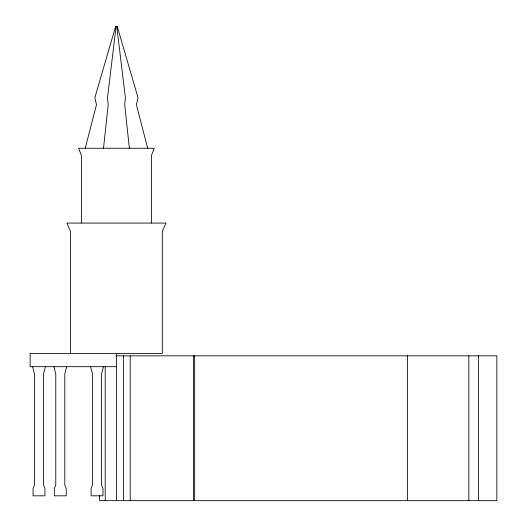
<?xml version="1.0" encoding="UTF-8"?>
<svg xmlns="http://www.w3.org/2000/svg" width="527" height="527" viewBox="0 0 527 527"><rect width="100%" height="100%" fill="white"/><g stroke="black" fill="none" stroke-linecap="round" stroke-linejoin="round"><path stroke-width="0.79" d="M103.509 148.245L108.167 104.794L107.521 97.554L116.118 26.35M45.362 366.687L43.51 373.926L43.51 484.959L44.94 488.582L44.94 495.821L33.049 495.821L33.049 488.582L34.479 484.959L34.479 373.926L32.621 366.687M66.659 366.687L64.808 373.926L64.808 484.959L66.237 488.582L66.237 495.821L54.34 495.821L54.34 488.582L55.776 484.959L55.776 373.926L53.912 366.687M103.397 366.687L101.54 373.926L101.54 484.959L102.976 488.582L102.976 495.821L91.079 495.821L91.079 488.582L92.515 484.959L92.515 373.926L90.651 366.687M85.222 148.245L96.461 104.794L94.9 97.554L115.663 26.35L117.225 26.35L137.982 97.554L136.421 104.794L147.665 148.245M115.999 355.824L496.849 355.824L496.849 500.65L99.544 500.65L99.544 495.716M116.447 366.687L30.151 366.687L30.151 353.413L162.303 353.413L162.303 231.518L165.972 223.073L66.916 223.073L70.578 231.518L70.578 353.413M116.763 26.35L125.367 97.554L124.721 104.794L129.372 148.245M478.509 355.824L478.509 500.65M468.846 355.824L468.846 500.65M407.417 355.824L407.417 500.65M194.647 355.824L194.647 500.65M193.561 355.824L193.561 500.65M151.44 223.073L151.44 155.485L154.24 148.245L78.642 148.245L81.441 155.485L81.441 223.073M130.202 355.824L130.202 500.65M123.562 355.824L123.562 500.65M116.447 353.413L116.447 500.65M105.222 366.522L105.222 500.65"/></g></svg>
